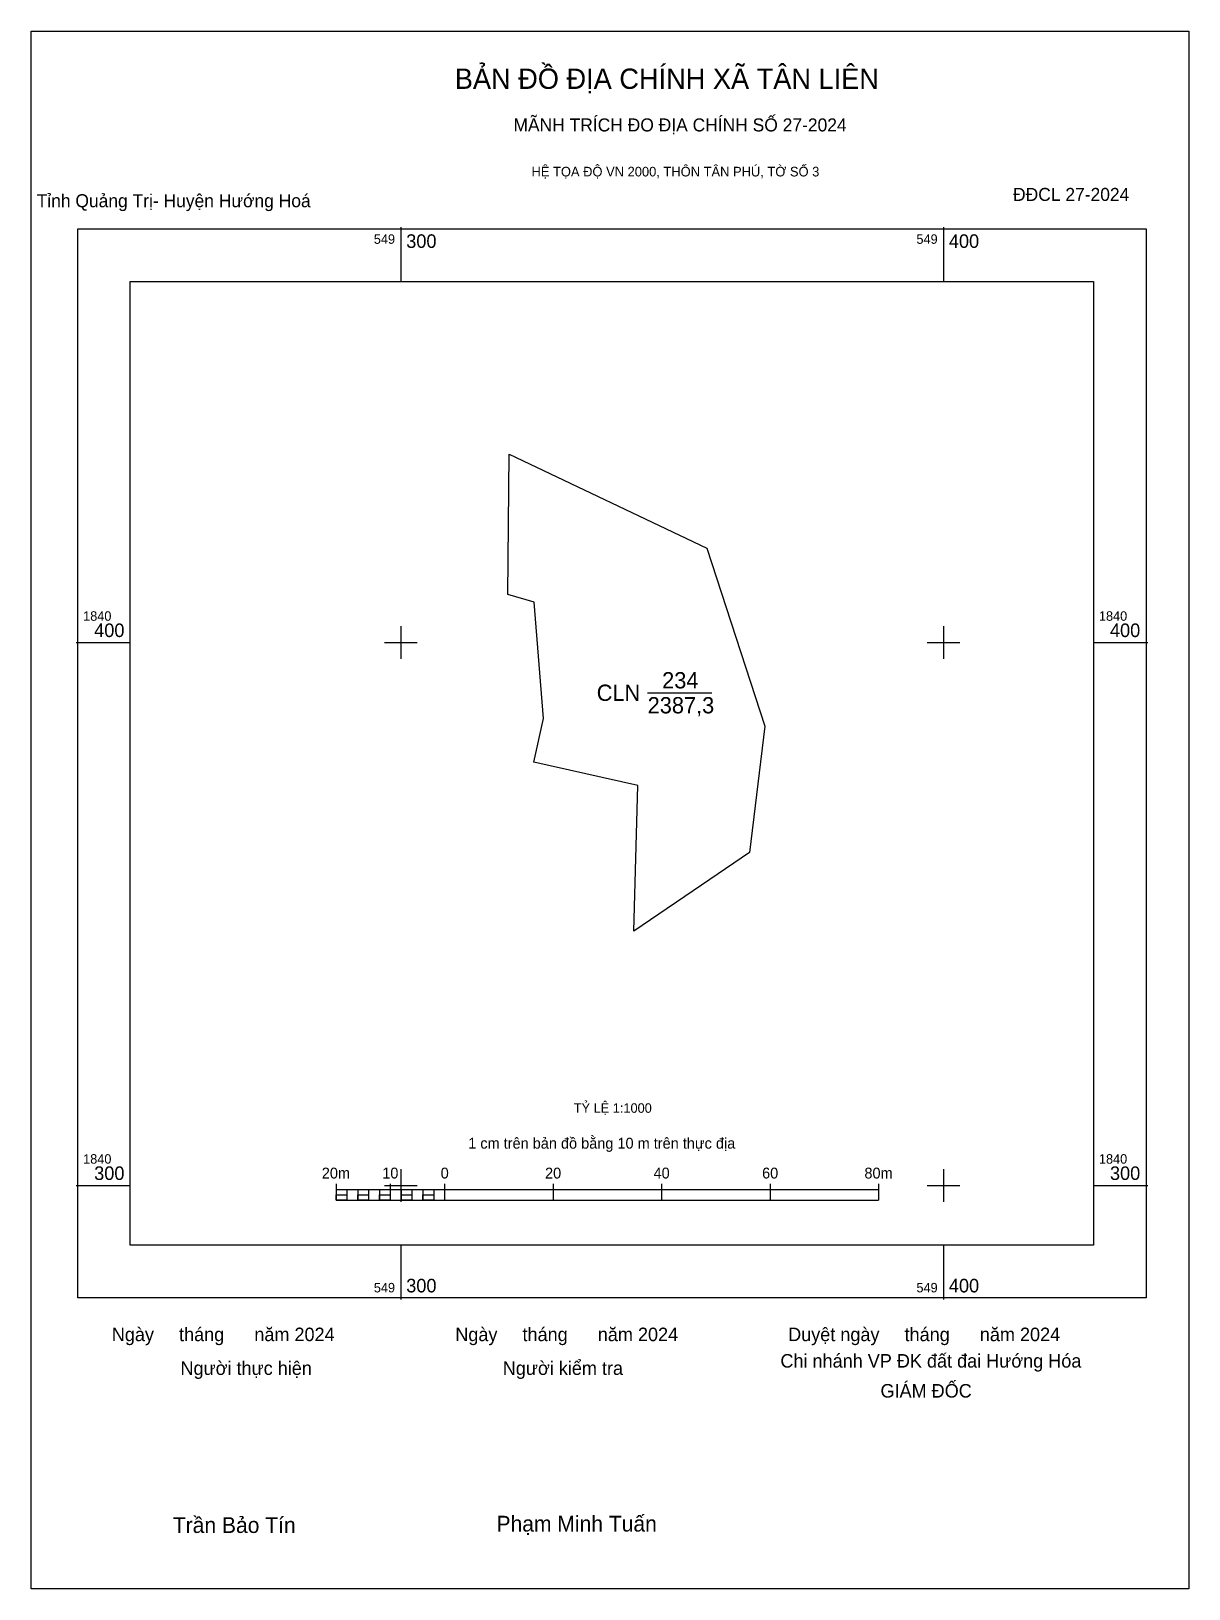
# Model space of a CAD drawing. Extents: x 549232 to 549445, y 1840226 to 1840513.
import ezdxf

# ---------------------------------------------------------------- set-up
doc = ezdxf.new("R2010")
doc.units = 0
for name, color, linetype in [('Level 10', 7, 'Continuous'), ('Level 13', 7, 'Continuous'), ('Level 15', 7, 'Continuous'), ('Level 27', 7, 'Continuous'), ('Level 6', 7, 'Continuous'), ('Level 62', 7, 'Continuous'), ('Level 63', 7, 'Continuous'), ('Level 9', 7, 'Continuous')]:
    doc.layers.add(name, color=color, linetype=linetype)

msp = doc.modelspace()

# ---------------------------------------------------------------- linework, layer by layer
at = {"layer": 'Level 10'}
msp.add_line((549345.49, 1840390.74), (549357.32, 1840390.74), dxfattribs=at)
msp.add_lwpolyline([(549356.96, 1840356.36), (549342.97, 1840346.83), (549343.68, 1840373.68), (549324.54, 1840377.93), (549326.31, 1840385.98), (549324.55, 1840407.42), (549319.74, 1840408.83), (549319.96, 1840434.66), (549356.42, 1840417.39), (549367.06, 1840384.61), (549364.27, 1840361.34)], close=True, dxfattribs=at)
at = {"layer": 'Level 15'}
msp.add_lwpolyline([(549231.87, 1840512.6), (549445.23, 1840512.6), (549445.23, 1840225.69), (549231.87, 1840225.69)], close=True, dxfattribs=at)
at = {"layer": 'Level 27'}
for p, q in [((549319.96, 1840434.66), (549319.95, 1840434.66)), ((549324.54, 1840377.93), (549324.54, 1840377.92)), ((549356.96, 1840356.36), (549356.97, 1840356.35)), ((549342.97, 1840346.83), (549342.96, 1840346.83)), ((549342.97, 1840346.83), (549342.96, 1840346.82))]:
    msp.add_line(p, q, dxfattribs=at)
at = {"layer": 'Level 62'}
msp.add_lwpolyline([(549250.15, 1840466.49), (549427.66, 1840466.49), (549427.66, 1840288.98), (549250.15, 1840288.98)], close=True, dxfattribs=at)
at = {"layer": 'Level 63'}
for p, q in [((549300, 1840476.49), (549300, 1840466.49)), ((549400, 1840476.49), (549400, 1840466.49)), ((549300, 1840403), (549300, 1840397)), ((549400, 1840403), (549400, 1840397)), ((549240.15, 1840400), (549250.15, 1840400)), ((549297, 1840400), (549303, 1840400)), ((549397, 1840400), (549403, 1840400)), ((549427.66, 1840400), (549437.66, 1840400)), ((549300, 1840303), (549300, 1840297)), ((549400, 1840303), (549400, 1840297)), ((549240.15, 1840300), (549250.15, 1840300)), ((549288.06, 1840300.27), (549288.06, 1840297.27)), ((549288.06, 1840299.27), (549388.06, 1840299.27)), ((549290.06, 1840299.27), (549290.06, 1840297.27)), ((549292.06, 1840299.27), (549292.06, 1840297.27)), ((549294.06, 1840299.27), (549294.06, 1840297.27)), ((549296.06, 1840299.27), (549296.06, 1840297.27)), ((549297, 1840300), (549303, 1840300)), ((549298.06, 1840300.27), (549298.06, 1840297.27)), ((549298.06, 1840299.27), (549298.06, 1840297.27)), ((549300.06, 1840299.27), (549300.06, 1840297.27)), ((549302.06, 1840299.27), (549302.06, 1840297.27)), ((549304.06, 1840299.27), (549304.06, 1840297.27)), ((549306.06, 1840299.27), (549306.06, 1840297.27)), ((549308.06, 1840300.27), (549308.06, 1840297.27)), ((549308.06, 1840299.27), (549308.06, 1840297.27)), ((549328.06, 1840300.27), (549328.06, 1840297.27)), ((549348.06, 1840300.27), (549348.06, 1840297.27)), ((549368.06, 1840300.27), (549368.06, 1840297.27)), ((549388.06, 1840300.27), (549388.06, 1840297.27)), ((549397, 1840300), (549403, 1840300)), ((549427.66, 1840300), (549437.66, 1840300)), ((549288.06, 1840297.27), (549388.06, 1840297.27)), ((549300, 1840288.98), (549300, 1840278.98)), ((549400, 1840288.98), (549400, 1840278.98))]:
    msp.add_line(p, q, dxfattribs=at)
for points in [[(549240.46, 1840476.18), (549437.34, 1840476.18), (549437.34, 1840279.29), (549240.46, 1840279.29)], [(549288.06, 1840298.27), (549290.06, 1840298.27), (549290.06, 1840297.27), (549288.06, 1840297.27)], [(549288.06, 1840298.27), (549290.06, 1840298.27), (549290.06, 1840297.27), (549288.06, 1840297.27)], [(549292.06, 1840298.27), (549294.06, 1840298.27), (549294.06, 1840297.27), (549292.06, 1840297.27)], [(549296.06, 1840298.27), (549298.06, 1840298.27), (549298.06, 1840297.27), (549296.06, 1840297.27)], [(549300.06, 1840298.27), (549302.06, 1840298.27), (549302.06, 1840297.27), (549300.06, 1840297.27)], [(549304.06, 1840298.27), (549306.06, 1840298.27), (549306.06, 1840297.27), (549304.06, 1840297.27)]]:
    msp.add_lwpolyline(points, close=True, dxfattribs=at)

# ---------------------------------------------------------------- texts
at = {"layer": 'Level 13'}
for s, p in [('234', (549348.16, 1840391.54)), ('CLN', (549336.1, 1840389.24)), ('2387,3', (549345.49, 1840386.94))]:
    msp.add_text(s, height=3, dxfattribs=at).set_placement(p)
at = {"layer": 'Level 6'}
msp.add_text('TỶ LỆ 1:1000', height=1.7579, dxfattribs=at).set_placement((549331.88, 1840313.37))
at = {"layer": 'Level 63'}
for s, height, p in [('BẢN ĐỒ ĐỊA CHÍNH XÃ TÂN LIÊN', 3.7437, (549309.95, 1840501.97)), ('MÃNH TRÍCH ĐO ĐỊA CHÍNH SỐ 27-2024', 2.4022, (549320.76, 1840494.13)), ('HỆ TỌA ĐỘ VN 2000, THÔN TÂN PHÚ, TỜ SỐ 3', 1.7782, (549324.09, 1840485.84)), ('549', 1.75, (549295.03, 1840473.43)), ('300', 2.5, (549301, 1840472.68)), ('549', 1.75, (549395.03, 1840473.43)), ('400', 2.5, (549401, 1840472.68)), ('1840', 1.75, (549241.46, 1840404)), ('1840', 1.75, (549428.66, 1840404)), ('400', 2.5, (549243.49, 1840401)), ('400', 2.5, (549430.69, 1840401)), ('1 cm trên bản đồ bằng 10 m trên thực địa', 2, (549312.42, 1840306.77)), ('1840', 1.75, (549241.46, 1840304)), ('1840', 1.75, (549428.66, 1840304)), ('300', 2.5, (549243.49, 1840301)), ('20m', 2, (549285.44, 1840301.27)), ('10', 2, (549296.58, 1840301.27)), ('0', 2, (549307.35, 1840301.27)), ('20', 2, (549326.58, 1840301.27)), ('40', 2, (549346.58, 1840301.27)), ('60', 2, (549366.58, 1840301.27)), ('80m', 2, (549385.44, 1840301.27)), ('300', 2.5, (549430.69, 1840301)), ('549', 1.75, (549295.03, 1840280.29)), ('300', 2.5, (549301, 1840280.29)), ('549', 1.75, (549395.03, 1840280.29)), ('400', 2.5, (549401, 1840280.29)), ('Ngày     tháng      năm 2024', 2.4883, (549246.74, 1840271.31)), ('Ngày     tháng      năm 2024', 2.4883, (549310.04, 1840271.31)), ('Duyệt ngày     tháng      năm 2024', 2.4883, (549371.38, 1840271.31)), ('Người thực hiện', 2.4883, (549259.4, 1840265.09)), ('Người kiểm tra', 2.4883, (549318.79, 1840265.09)), ('Chi nhánh VP ĐK đất đai Hướng Hóa', 2.4883, (549369.96, 1840266.44)), ('GIÁM ĐỐC', 2.488, (549388.4, 1840260.92)), ('Trần Bảo Tín', 2.9024, (549257.98, 1840235.98)), ('Phạm Minh Tuấn', 2.9024, (549317.63, 1840236.24))]:
    msp.add_text(s, height=height, dxfattribs=at).set_placement(p)
at = {"layer": 'Level 9'}
for s, p in [('Tỉnh Quảng Trị- Huyện Hướng Hoá', (549232.89, 1840480.17)), ('ĐĐCL 27-2024', (549412.83, 1840481.33))]:
    msp.add_text(s, height=2.4022, dxfattribs=at).set_placement(p)

doc.saveas('drawing.dxf')
